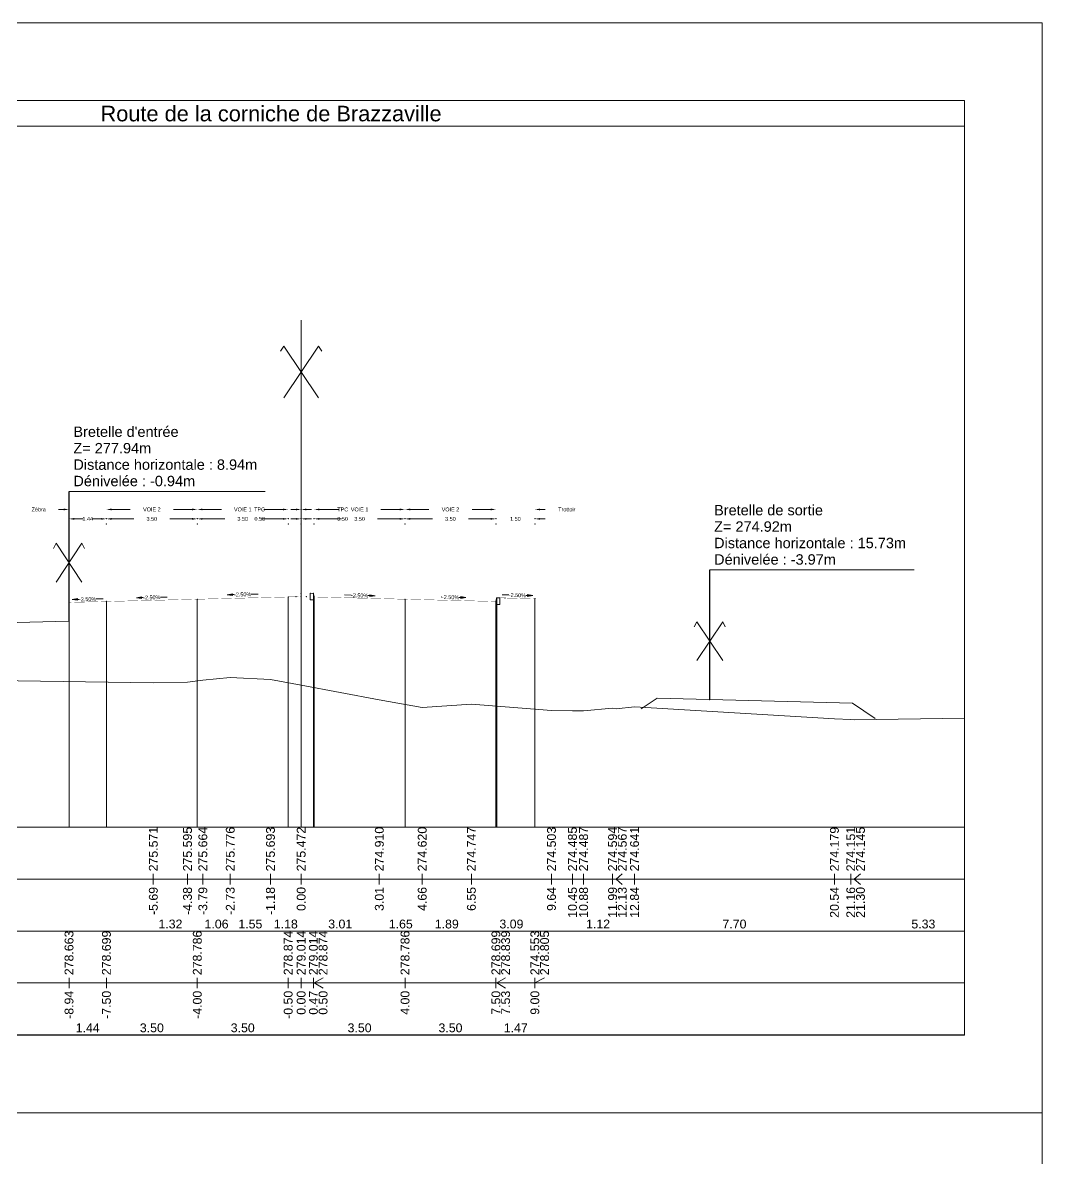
# Model space of a CAD drawing. Extents: x 0 to 74, y -372 to 1003.
# Drawn here: x 20.14 to 59.4, y 959.42 to 1003.17 of the extents above; entities that cross this region are included whole.
import ezdxf
from ezdxf.enums import TextEntityAlignment as Align

# ---------------------------------------------------------------- set-up
doc = ezdxf.new("R2010")
doc.units = 0
doc.header["$LTSCALE"] = 2
doc.header["$PDSIZE"] = -0.004
doc.layers.get('0').update_dxf_attribs({"lineweight": 0})
for name, color, linetype, lineweight in [('Route - Profils type - Content session name', 7, 'Continuous', 0), ('Route - Profils type - PT REM ZéB', 5, 'Continuous', 0), ('Route - Profils type - PT SC CHAU TROTTOIR', 5, 'Continuous', 0), ('Route - Route de la corniche de Brazzaville - PT - Cadre_P34', 7, 'Continuous', 0), ('Route - Route de la corniche de Brazzaville - PT - Terrain_P34', 5, 'Continuous', 0)]:
    doc.layers.add(name, color=color, linetype=linetype, lineweight=lineweight)
doc.styles.add('CadreTitre', font='arial.ttf', dxfattribs={"height": 0.003})
doc.styles.add('Cotation', font='arial.ttf')
doc.styles.add('CoteTitre', font='arial.ttf', dxfattribs={"height": 0.0017})
doc.styles.add('CoteTitreA', font='arial.ttf', dxfattribs={"height": 0.0017})
doc.styles.add('CoteVert', font='arial.ttf', dxfattribs={"height": 0.0017})
doc.styles.add('CoteVertA', font='arial.ttf', dxfattribs={"height": 0.0017})
doc.styles.add('Multi Axes', font='arial.ttf', dxfattribs={"height": 0.4})
doc.dimstyles.new('BRAZZAVILLE', dxfattribs={"dimtxt": 0.15, "dimasz": 0.2, "dimexe": 0.5, "dimexo": 0.5, "dimgap": 0.5, "dimtad": 0, "dimzin": 0, "dimdsep": 46, "dimtxsty": 'Cotation', "dimsah": 1, "dimcen": 0.1, "dimse1": 1, "dimse2": 1, "dimclrd": 1, "dimclre": 256, "dimclrt": 1, "dimaunit": 2, "dimazin": 0, "dimtfac": 1, "dimtdec": 4, "dimtofl": 0, "dimtmove": 0, "dimatfit": 1, "dimfxl": 1, "dimtolj": 1, "dimtzin": 0, "dimlwd": 0, "dimlwe": 0, "dimarcsym": 0})
doc.dimstyles.get("Standard").update_dxf_attribs({"dimtxt": 0.18, "dimasz": 0.18, "dimexe": 0.18, "dimexo": 0.0625, "dimgap": 0.09, "dimtad": 0, "dimtih": 1, "dimtoh": 1, "dimdec": 4, "dimzin": 0, "dimdsep": 46, "dimtxsty": 'Standard', "dimcen": 0.09, "dimadec": 0, "dimazin": 0, "dimtfac": 1, "dimtdec": 4, "dimtofl": 0, "dimtmove": 0, "dimatfit": 3, "dimfxl": 1, "dimtolj": 1, "dimtzin": 0, "dimarcsym": 0})

# ---------------------------------------------------------------- blocks, each defined once
blk = doc.blocks.new('*D0')
at = {"layer": 'Defpoints', "color": 0, "transparency": 16777216}
for p in [(31.359, 984.056), (31.359, 984.052), (30.859, 981.056)]:
    blk.add_point(p, dxfattribs=at)
at = {"layer": 'Route - Profils type - PT SC CHAU TROTTOIR', "color": 1, "lineweight": 0, "transparency": 16777216}
for p, q in [((30.659, 984.052), (30.459, 984.052)), ((31.559, 984.052), (31.759, 984.052))]:
    blk.add_line(p, q, dxfattribs=at)
at = {"layer": 'Route - Profils type - PT SC CHAU TROTTOIR', "color": 1, "transparency": 16777216}
for points in [[(30.659, 984.085), (30.659, 984.019), (30.859, 984.052)], [(31.559, 984.085), (31.559, 984.019), (31.359, 984.052)]]:
    blk.add_solid(points, dxfattribs=at)
at = {"layer": 'Route - Profils type - PT SC CHAU TROTTOIR', "color": 1, "transparency": 16777216, "insert": (32.454, 984.052), "char_height": 0.15, "attachment_point": 5, "style": 'Cotation'}
blk.add_mtext('\\A1;0.50', dxfattribs=at)
blk = doc.blocks.new('*D1')
at = {"layer": 'Defpoints', "color": 0, "transparency": 16777216}
for p in [(31.359, 984.056), (34.859, 984.056), (34.859, 984.052)]:
    blk.add_point(p, dxfattribs=at)
at = {"layer": 'Route - Profils type - PT SC CHAU TROTTOIR', "color": 1, "lineweight": 0, "transparency": 16777216}
for p, q in [((31.559, 984.052), (32.415, 984.052)), ((34.659, 984.052), (33.804, 984.052))]:
    blk.add_line(p, q, dxfattribs=at)
at = {"layer": 'Route - Profils type - PT SC CHAU TROTTOIR', "color": 1, "transparency": 16777216}
for points in [[(31.559, 984.085), (31.559, 984.019), (31.359, 984.052)], [(34.659, 984.085), (34.659, 984.019), (34.859, 984.052)]]:
    blk.add_solid(points, dxfattribs=at)
at = {"layer": 'Route - Profils type - PT SC CHAU TROTTOIR', "color": 1, "transparency": 16777216, "insert": (33.109, 984.052), "char_height": 0.15, "attachment_point": 5, "style": 'Cotation'}
blk.add_mtext('\\A1;3.50', dxfattribs=at)
blk = doc.blocks.new('*D2')
at = {"layer": 'Defpoints', "color": 0, "transparency": 16777216}
for p in [(34.859, 984.056), (38.359, 984.056), (38.359, 984.052)]:
    blk.add_point(p, dxfattribs=at)
at = {"layer": 'Route - Profils type - PT SC CHAU TROTTOIR', "color": 1, "lineweight": 0, "transparency": 16777216}
for p, q in [((35.059, 984.052), (35.915, 984.052)), ((38.159, 984.052), (37.304, 984.052))]:
    blk.add_line(p, q, dxfattribs=at)
at = {"layer": 'Route - Profils type - PT SC CHAU TROTTOIR', "color": 1, "transparency": 16777216}
for points in [[(35.059, 984.085), (35.059, 984.019), (34.859, 984.052)], [(38.159, 984.085), (38.159, 984.019), (38.359, 984.052)]]:
    blk.add_solid(points, dxfattribs=at)
at = {"layer": 'Route - Profils type - PT SC CHAU TROTTOIR', "color": 1, "transparency": 16777216, "insert": (36.609, 984.052), "char_height": 0.15, "attachment_point": 5, "style": 'Cotation'}
blk.add_mtext('\\A1;3.50', dxfattribs=at)
blk = doc.blocks.new('*D3')
at = {"layer": 'Defpoints', "color": 0, "transparency": 16777216}
for p in [(38.359, 984.056), (39.859, 984.056), (39.859, 984.052)]:
    blk.add_point(p, dxfattribs=at)
at = {"layer": 'Route - Profils type - PT SC CHAU TROTTOIR', "color": 1, "lineweight": 0, "transparency": 16777216}
for p, q in [((38.159, 984.052), (37.959, 984.052)), ((40.059, 984.052), (40.259, 984.052))]:
    blk.add_line(p, q, dxfattribs=at)
at = {"layer": 'Route - Profils type - PT SC CHAU TROTTOIR', "color": 1, "transparency": 16777216}
for points in [[(38.159, 984.085), (38.159, 984.019), (38.359, 984.052)], [(40.059, 984.085), (40.059, 984.019), (39.859, 984.052)]]:
    blk.add_solid(points, dxfattribs=at)
at = {"layer": 'Route - Profils type - PT SC CHAU TROTTOIR', "color": 1, "transparency": 16777216, "insert": (39.109, 984.052), "char_height": 0.15, "attachment_point": 5, "style": 'Cotation'}
blk.add_mtext('\\A1;1.50', dxfattribs=at)
blk = doc.blocks.new('*D4')
at = {"layer": 'Defpoints', "color": 0, "transparency": 16777216}
for p in [(31.359, 984.415), (31.359, 983.856), (30.859, 981.056)]:
    blk.add_point(p, dxfattribs=at)
at = {"layer": 'Route - Profils type - PT SC CHAU TROTTOIR', "color": 1, "lineweight": 0, "transparency": 16777216}
for p, q in [((30.659, 984.415), (30.459, 984.415)), ((31.559, 984.415), (31.759, 984.415))]:
    blk.add_line(p, q, dxfattribs=at)
at = {"layer": 'Route - Profils type - PT SC CHAU TROTTOIR', "color": 1, "transparency": 16777216}
for points in [[(30.659, 984.449), (30.659, 984.382), (30.859, 984.415)], [(31.559, 984.449), (31.559, 984.382), (31.359, 984.415)]]:
    blk.add_solid(points, dxfattribs=at)
at = {"layer": 'Route - Profils type - PT SC CHAU TROTTOIR', "color": 1, "transparency": 16777216, "insert": (32.462, 984.415), "char_height": 0.15, "attachment_point": 5, "style": 'Cotation'}
blk.add_mtext('\\A1;TPC', dxfattribs=at)
blk = doc.blocks.new('*D5')
at = {"layer": 'Defpoints', "color": 0, "transparency": 16777216}
for p in [(34.859, 984.415), (34.859, 984.056), (31.359, 983.856)]:
    blk.add_point(p, dxfattribs=at)
at = {"layer": 'Route - Profils type - PT SC CHAU TROTTOIR', "color": 1, "lineweight": 0, "transparency": 16777216}
for p, q in [((31.559, 984.415), (32.291, 984.415)), ((34.659, 984.415), (33.928, 984.415))]:
    blk.add_line(p, q, dxfattribs=at)
at = {"layer": 'Route - Profils type - PT SC CHAU TROTTOIR', "color": 1, "transparency": 16777216}
for points in [[(31.559, 984.449), (31.559, 984.382), (31.359, 984.415)], [(34.659, 984.449), (34.659, 984.382), (34.859, 984.415)]]:
    blk.add_solid(points, dxfattribs=at)
at = {"layer": 'Route - Profils type - PT SC CHAU TROTTOIR', "color": 1, "transparency": 16777216, "insert": (33.109, 984.415), "char_height": 0.15, "attachment_point": 5, "style": 'Cotation'}
blk.add_mtext('\\A1;VOIE 1', dxfattribs=at)
blk = doc.blocks.new('*D6')
at = {"layer": 'Defpoints', "color": 0, "transparency": 16777216}
for p in [(34.859, 984.056), (38.359, 984.415), (38.359, 984.056)]:
    blk.add_point(p, dxfattribs=at)
at = {"layer": 'Route - Profils type - PT SC CHAU TROTTOIR', "color": 1, "lineweight": 0, "transparency": 16777216}
for p, q in [((35.059, 984.415), (35.778, 984.415)), ((38.159, 984.415), (37.441, 984.415))]:
    blk.add_line(p, q, dxfattribs=at)
at = {"layer": 'Route - Profils type - PT SC CHAU TROTTOIR', "color": 1, "transparency": 16777216}
for points in [[(35.059, 984.449), (35.059, 984.382), (34.859, 984.415)], [(38.159, 984.449), (38.159, 984.382), (38.359, 984.415)]]:
    blk.add_solid(points, dxfattribs=at)
at = {"layer": 'Route - Profils type - PT SC CHAU TROTTOIR', "color": 1, "transparency": 16777216, "insert": (36.609, 984.415), "char_height": 0.15, "attachment_point": 5, "style": 'Cotation'}
blk.add_mtext('\\A1;VOIE 2', dxfattribs=at)
blk = doc.blocks.new('*D7')
at = {"layer": 'Defpoints', "color": 0, "transparency": 16777216}
for p in [(38.359, 984.056), (39.859, 984.415), (39.859, 984.056)]:
    blk.add_point(p, dxfattribs=at)
at = {"layer": 'Route - Profils type - PT SC CHAU TROTTOIR', "color": 1, "lineweight": 0, "transparency": 16777216}
for p, q in [((38.159, 984.415), (37.959, 984.415)), ((40.059, 984.415), (40.259, 984.415))]:
    blk.add_line(p, q, dxfattribs=at)
at = {"layer": 'Route - Profils type - PT SC CHAU TROTTOIR', "color": 1, "transparency": 16777216}
for points in [[(38.159, 984.449), (38.159, 984.382), (38.359, 984.415)], [(40.059, 984.449), (40.059, 984.382), (39.859, 984.415)]]:
    blk.add_solid(points, dxfattribs=at)
at = {"layer": 'Route - Profils type - PT SC CHAU TROTTOIR', "color": 1, "transparency": 16777216, "insert": (41.09, 984.415), "char_height": 0.15, "attachment_point": 5, "style": 'Cotation'}
blk.add_mtext('\\A1;Trottoir', dxfattribs=at)
blk = doc.blocks.new('MENSURA_COTEPENTE_1')
at = {"layer": 'Route - Profils type - PT SC CHAU TROTTOIR', "linetype": 'Continuous', "lineweight": 0}
blk.add_hatch(color=1, dxfattribs=at).paths.add_polyline_path([(0.16751, 0.09945), (0.16852, 0.0996), (0.16752, 0.0998)])
at = {"layer": 'Route - Profils type - PT SC CHAU TROTTOIR', "color": 1, "linetype": 'Continuous', "lineweight": 0}
for p, q in [((0.1639, 0.09972), (0.16261, 0.09975)), ((0.16752, 0.09963), (0.16722, 0.09963))]:
    blk.add_line(p, q, dxfattribs=at)
at = {"layer": 'Route - Profils type - PT SC CHAU TROTTOIR', "color": 1, "linetype": 'Continuous', "lineweight": 0, "flags": 128}
blk.add_lwpolyline([(0.16751, 0.09945), (0.16852, 0.0996), (0.16752, 0.0998), (0.16751, 0.09945)], close=True, dxfattribs=at)
at = {"layer": 'Route - Profils type - PT SC CHAU TROTTOIR', "color": 1, "style": 'Cotation'}
blk.add_text('-2.50%', height=0.00075, rotation=358.5679, dxfattribs=at).set_placement((0.16556, 0.09967), align=Align.MIDDLE_CENTER)
blk = doc.blocks.new('MENSURA_COTEPENTE_2')
at = {"layer": 'Route - Profils type - PT SC CHAU TROTTOIR', "linetype": 'Continuous', "lineweight": 0}
blk.add_hatch(color=1, dxfattribs=at).paths.add_polyline_path([(0.18501, 0.0991), (0.18602, 0.09925), (0.18502, 0.09945)])
at = {"layer": 'Route - Profils type - PT SC CHAU TROTTOIR', "color": 1, "linetype": 'Continuous', "lineweight": 0}
for p, q in [((0.18141, 0.09936), (0.18127, 0.09937)), ((0.18502, 0.09927), (0.18472, 0.09928))]:
    blk.add_line(p, q, dxfattribs=at)
at = {"layer": 'Route - Profils type - PT SC CHAU TROTTOIR', "color": 1, "linetype": 'Continuous', "lineweight": 0, "flags": 128}
blk.add_lwpolyline([(0.18501, 0.0991), (0.18602, 0.09925), (0.18502, 0.09945), (0.18501, 0.0991)], close=True, dxfattribs=at)
at = {"layer": 'Route - Profils type - PT SC CHAU TROTTOIR', "color": 1, "style": 'Cotation'}
blk.add_text('-2.50%', height=0.00075, rotation=358.5679, dxfattribs=at).set_placement((0.18306, 0.09932), align=Align.MIDDLE_CENTER)
blk = doc.blocks.new('MENSURA_COTEPENTE_3')
at = {"layer": 'Route - Profils type - PT SC CHAU TROTTOIR', "linetype": 'Continuous', "lineweight": 0}
blk.add_hatch(color=1, dxfattribs=at).paths.add_polyline_path([(0.19789, 0.09948), (0.19889, 0.09963), (0.1979, 0.09983)])
at = {"layer": 'Route - Profils type - PT SC CHAU TROTTOIR', "color": 1, "linetype": 'Continuous', "lineweight": 0}
for p, q in [((0.19428, 0.09975), (0.19298, 0.09978)), ((0.19789, 0.09966), (0.19759, 0.09966))]:
    blk.add_line(p, q, dxfattribs=at)
at = {"layer": 'Route - Profils type - PT SC CHAU TROTTOIR', "color": 1, "linetype": 'Continuous', "lineweight": 0, "flags": 128}
blk.add_lwpolyline([(0.19789, 0.09948), (0.19889, 0.09963), (0.1979, 0.09983), (0.19789, 0.09948)], close=True, dxfattribs=at)
at = {"layer": 'Route - Profils type - PT SC CHAU TROTTOIR', "color": 1, "style": 'Cotation'}
blk.add_text('-2.50%', height=0.00075, rotation=358.5679, dxfattribs=at).set_placement((0.19594, 0.09971), align=Align.MIDDLE_CENTER)
blk = doc.blocks.new('T2', base_point=(-6.713, 11.473))
at = {"linetype": 'Continuous', "flags": 128}
blk.add_lwpolyline([(-6.837, 11.703), (-6.863, 11.583), (-6.863, 11.473), (-6.713, 11.473), (-6.713, 11.723), (-6.818, 11.719, 0.339869)], format="xyb", close=True, dxfattribs=at)
blk = doc.blocks.new('T2__mirroredMSX', base_point=(-6.713, 11.473))
at = {"linetype": 'Continuous', "flags": 128}
blk.add_lwpolyline([(-6.837, 11.703), (-6.863, 11.583), (-6.863, 11.473), (-6.713, 11.473), (-6.713, 11.723), (-6.818, 11.719, 0.339869)], format="xyb", close=True, dxfattribs=at)
blk = doc.blocks.new('*D13')
at = {"layer": 'Defpoints', "color": 0, "transparency": 16777216}
for p in [(30.359, 984.056), (30.359, 984.052), (30.859, 981.056)]:
    blk.add_point(p, dxfattribs=at)
at = {"layer": 'Route - Profils type - PT REM ZéB', "color": 1, "lineweight": 0, "transparency": 16777216}
for p, q in [((30.159, 984.052), (29.959, 984.052)), ((31.059, 984.052), (31.259, 984.052))]:
    blk.add_line(p, q, dxfattribs=at)
at = {"layer": 'Route - Profils type - PT REM ZéB', "color": 1, "transparency": 16777216}
for points in [[(30.159, 984.085), (30.159, 984.019), (30.359, 984.052)], [(31.059, 984.085), (31.059, 984.019), (30.859, 984.052)]]:
    blk.add_solid(points, dxfattribs=at)
at = {"layer": 'Route - Profils type - PT REM ZéB', "color": 1, "transparency": 16777216, "insert": (29.265, 984.052), "char_height": 0.15, "attachment_point": 5, "style": 'Cotation'}
blk.add_mtext('\\A1;0.50', dxfattribs=at)
blk = doc.blocks.new('*D14')
at = {"layer": 'Defpoints', "color": 0, "transparency": 16777216}
for p in [(26.859, 984.056), (26.859, 984.052), (30.359, 984.056)]:
    blk.add_point(p, dxfattribs=at)
at = {"layer": 'Route - Profils type - PT REM ZéB', "color": 1, "lineweight": 0, "transparency": 16777216}
for p, q in [((27.059, 984.052), (27.915, 984.052)), ((30.159, 984.052), (29.304, 984.052))]:
    blk.add_line(p, q, dxfattribs=at)
at = {"layer": 'Route - Profils type - PT REM ZéB', "color": 1, "transparency": 16777216}
for points in [[(27.059, 984.085), (27.059, 984.019), (26.859, 984.052)], [(30.159, 984.085), (30.159, 984.019), (30.359, 984.052)]]:
    blk.add_solid(points, dxfattribs=at)
at = {"layer": 'Route - Profils type - PT REM ZéB', "color": 1, "transparency": 16777216, "insert": (28.609, 984.052), "char_height": 0.15, "attachment_point": 5, "style": 'Cotation'}
blk.add_mtext('\\A1;3.50', dxfattribs=at)
blk = doc.blocks.new('*D15')
at = {"layer": 'Defpoints', "color": 0, "transparency": 16777216}
for p in [(23.359, 984.056), (23.359, 984.052), (26.859, 984.056)]:
    blk.add_point(p, dxfattribs=at)
at = {"layer": 'Route - Profils type - PT REM ZéB', "color": 1, "lineweight": 0, "transparency": 16777216}
for p, q in [((23.559, 984.052), (24.415, 984.052)), ((26.659, 984.052), (25.804, 984.052))]:
    blk.add_line(p, q, dxfattribs=at)
at = {"layer": 'Route - Profils type - PT REM ZéB', "color": 1, "transparency": 16777216}
for points in [[(23.559, 984.085), (23.559, 984.019), (23.359, 984.052)], [(26.659, 984.085), (26.659, 984.019), (26.859, 984.052)]]:
    blk.add_solid(points, dxfattribs=at)
at = {"layer": 'Route - Profils type - PT REM ZéB', "color": 1, "transparency": 16777216, "insert": (25.109, 984.052), "char_height": 0.15, "attachment_point": 5, "style": 'Cotation'}
blk.add_mtext('\\A1;3.50', dxfattribs=at)
blk = doc.blocks.new('*D16')
at = {"layer": 'Defpoints', "color": 0, "transparency": 16777216}
for p in [(30.359, 984.415), (30.359, 983.856), (30.859, 981.056)]:
    blk.add_point(p, dxfattribs=at)
at = {"layer": 'Route - Profils type - PT REM ZéB', "color": 1, "lineweight": 0, "transparency": 16777216}
for p, q in [((30.159, 984.415), (29.959, 984.415)), ((31.059, 984.415), (31.259, 984.415))]:
    blk.add_line(p, q, dxfattribs=at)
at = {"layer": 'Route - Profils type - PT REM ZéB', "color": 1, "transparency": 16777216}
for points in [[(30.159, 984.449), (30.159, 984.382), (30.359, 984.415)], [(31.059, 984.449), (31.059, 984.382), (30.859, 984.415)]]:
    blk.add_solid(points, dxfattribs=at)
at = {"layer": 'Route - Profils type - PT REM ZéB', "color": 1, "transparency": 16777216, "insert": (29.257, 984.415), "char_height": 0.15, "attachment_point": 5, "style": 'Cotation'}
blk.add_mtext('\\A1;TPC', dxfattribs=at)
blk = doc.blocks.new('*D17')
at = {"layer": 'Defpoints', "color": 0, "transparency": 16777216}
for p in [(26.859, 984.415), (26.859, 984.056), (30.359, 983.856)]:
    blk.add_point(p, dxfattribs=at)
at = {"layer": 'Route - Profils type - PT REM ZéB', "color": 1, "lineweight": 0, "transparency": 16777216}
for p, q in [((27.059, 984.415), (27.791, 984.415)), ((30.159, 984.415), (29.428, 984.415))]:
    blk.add_line(p, q, dxfattribs=at)
at = {"layer": 'Route - Profils type - PT REM ZéB', "color": 1, "transparency": 16777216}
for points in [[(27.059, 984.449), (27.059, 984.382), (26.859, 984.415)], [(30.159, 984.449), (30.159, 984.382), (30.359, 984.415)]]:
    blk.add_solid(points, dxfattribs=at)
at = {"layer": 'Route - Profils type - PT REM ZéB', "color": 1, "transparency": 16777216, "insert": (28.609, 984.415), "char_height": 0.15, "attachment_point": 5, "style": 'Cotation'}
blk.add_mtext('\\A1;VOIE 1', dxfattribs=at)
blk = doc.blocks.new('*D18')
at = {"layer": 'Defpoints', "color": 0, "transparency": 16777216}
for p in [(23.359, 984.415), (23.359, 984.056), (26.859, 984.056)]:
    blk.add_point(p, dxfattribs=at)
at = {"layer": 'Route - Profils type - PT REM ZéB', "color": 1, "lineweight": 0, "transparency": 16777216}
for p, q in [((23.559, 984.415), (24.278, 984.415)), ((26.659, 984.415), (25.941, 984.415))]:
    blk.add_line(p, q, dxfattribs=at)
at = {"layer": 'Route - Profils type - PT REM ZéB', "color": 1, "transparency": 16777216}
for points in [[(23.559, 984.449), (23.559, 984.382), (23.359, 984.415)], [(26.659, 984.449), (26.659, 984.382), (26.859, 984.415)]]:
    blk.add_solid(points, dxfattribs=at)
at = {"layer": 'Route - Profils type - PT REM ZéB', "color": 1, "transparency": 16777216, "insert": (25.109, 984.415), "char_height": 0.15, "attachment_point": 5, "style": 'Cotation'}
blk.add_mtext('\\A1;VOIE 2', dxfattribs=at)
blk = doc.blocks.new('*D19')
at = {"layer": 'Defpoints', "color": 0, "transparency": 16777216}
for p in [(21.919, 984.415), (21.919, 984.056), (23.359, 984.056)]:
    blk.add_point(p, dxfattribs=at)
at = {"layer": 'Route - Profils type - PT REM ZéB', "color": 1, "lineweight": 0, "transparency": 16777216}
for p, q in [((21.719, 984.415), (21.519, 984.415)), ((23.559, 984.415), (23.759, 984.415))]:
    blk.add_line(p, q, dxfattribs=at)
at = {"layer": 'Route - Profils type - PT REM ZéB', "color": 1, "transparency": 16777216}
for points in [[(21.719, 984.449), (21.719, 984.382), (21.919, 984.415)], [(23.559, 984.449), (23.559, 984.382), (23.359, 984.415)]]:
    blk.add_solid(points, dxfattribs=at)
at = {"layer": 'Route - Profils type - PT REM ZéB', "color": 1, "transparency": 16777216, "insert": (20.752, 984.415), "char_height": 0.15, "attachment_point": 5, "style": 'Cotation'}
blk.add_mtext('\\A1;Zébra', dxfattribs=at)
blk = doc.blocks.new('*D20')
at = {"layer": 'Defpoints', "color": 0, "transparency": 16777216}
for p in [(21.919, 984.056), (21.919, 984.052), (23.359, 984.056)]:
    blk.add_point(p, dxfattribs=at)
at = {"layer": 'Route - Profils type - PT REM ZéB', "color": 1, "lineweight": 0, "transparency": 16777216}
for p, q in [((22.119, 984.052), (22.449, 984.052)), ((23.159, 984.052), (22.829, 984.052))]:
    blk.add_line(p, q, dxfattribs=at)
at = {"layer": 'Route - Profils type - PT REM ZéB', "color": 1, "transparency": 16777216}
for points in [[(22.119, 984.085), (22.119, 984.019), (21.919, 984.052)], [(23.159, 984.085), (23.159, 984.019), (23.359, 984.052)]]:
    blk.add_solid(points, dxfattribs=at)
at = {"layer": 'Route - Profils type - PT REM ZéB', "color": 1, "transparency": 16777216, "insert": (22.639, 984.052), "char_height": 0.15, "attachment_point": 5, "style": 'Cotation'}
blk.add_mtext('\\A1;1.44', dxfattribs=at)
blk = doc.blocks.new('MENSURA_COTEPENTE_4')
at = {"layer": 'Route - Profils type - PT REM ZéB', "linetype": 'Continuous', "lineweight": 0}
blk.add_hatch(color=1, dxfattribs=at).paths.add_polyline_path([(0.14108, 0.09963), (0.14007, 0.09978), (0.14107, 0.09999)])
at = {"layer": 'Route - Profils type - PT REM ZéB', "color": 1, "linetype": 'Continuous', "lineweight": 0}
for p, q in [((0.14107, 0.09981), (0.14137, 0.09982)), ((0.14469, 0.0999), (0.14599, 0.09993))]:
    blk.add_line(p, q, dxfattribs=at)
at = {"layer": 'Route - Profils type - PT REM ZéB', "color": 1, "linetype": 'Continuous', "lineweight": 0, "flags": 128}
blk.add_lwpolyline([(0.14108, 0.09963), (0.14007, 0.09978), (0.14107, 0.09999), (0.14108, 0.09963)], close=True, dxfattribs=at)
at = {"layer": 'Route - Profils type - PT REM ZéB', "color": 1, "style": 'Cotation'}
blk.add_text('-2.50%', height=0.00075, rotation=-358.5679, dxfattribs=at).set_placement((0.14303, 0.09986), align=Align.MIDDLE_CENTER)
blk = doc.blocks.new('MENSURA_COTEPENTE_5')
at = {"layer": 'Route - Profils type - PT REM ZéB', "linetype": 'Continuous', "lineweight": 0}
blk.add_hatch(color=1, dxfattribs=at).paths.add_polyline_path([(0.12358, 0.09906), (0.12258, 0.09921), (0.12357, 0.09942)])
at = {"layer": 'Route - Profils type - PT REM ZéB', "color": 1, "linetype": 'Continuous', "lineweight": 0}
for p, q in [((0.12358, 0.09924), (0.12388, 0.09925)), ((0.12719, 0.09933), (0.12849, 0.09936))]:
    blk.add_line(p, q, dxfattribs=at)
at = {"layer": 'Route - Profils type - PT REM ZéB', "color": 1, "linetype": 'Continuous', "lineweight": 0, "flags": 128}
blk.add_lwpolyline([(0.12358, 0.09906), (0.12258, 0.09921), (0.12357, 0.09942), (0.12358, 0.09906)], close=True, dxfattribs=at)
at = {"layer": 'Route - Profils type - PT REM ZéB', "color": 1, "style": 'Cotation'}
blk.add_text('-2.50%', height=0.00075, rotation=-358.5679, dxfattribs=at).set_placement((0.12553, 0.09929), align=Align.MIDDLE_CENTER)
blk = doc.blocks.new('MENSURA_COTEPENTE_6')
at = {"layer": 'Route - Profils type - PT REM ZéB', "linetype": 'Continuous', "lineweight": 0}
blk.add_hatch(color=1, dxfattribs=at).paths.add_polyline_path([(0.11123, 0.09872), (0.11023, 0.09887), (0.11122, 0.09907)])
at = {"layer": 'Route - Profils type - PT REM ZéB', "color": 1, "linetype": 'Continuous', "lineweight": 0}
for p, q in [((0.11123, 0.0989), (0.11153, 0.0989)), ((0.11484, 0.09899), (0.11614, 0.09902))]:
    blk.add_line(p, q, dxfattribs=at)
at = {"layer": 'Route - Profils type - PT REM ZéB', "color": 1, "linetype": 'Continuous', "lineweight": 0, "flags": 128}
blk.add_lwpolyline([(0.11123, 0.09872), (0.11023, 0.09887), (0.11122, 0.09907), (0.11123, 0.09872)], close=True, dxfattribs=at)
at = {"layer": 'Route - Profils type - PT REM ZéB', "color": 1, "style": 'Cotation'}
blk.add_text('-2.50%', height=0.00075, rotation=-358.5679, dxfattribs=at).set_placement((0.11318, 0.09894), align=Align.MIDDLE_CENTER)
blk = doc.blocks.new('MENSURA_LEADER7', base_point=(0.23296, 0.10459))
at = {"layer": 'Route - Profils type - Content session name'}
blk.add_line((0.23296, 0.10459), (0.2723, 0.10459), dxfattribs=at)
at = {"layer": 'Route - Profils type - Content session name', "style": 'Multi Axes'}
for s, p in [('Bretelle de sortie', (0.2338, 0.11709)), ('Z= 274.92m', (0.2338, 0.11393)), ('Distance horizontale : 15.73m', (0.2338, 0.11076)), ('Dénivelée : -3.97m', (0.2338, 0.10759))]:
    blk.add_text(s, height=0.002, dxfattribs=at).set_placement(p, align=Align.TOP_LEFT)
blk = doc.blocks.new('MENSURA_LEADER8', base_point=(0.10959, 0.11971))
at = {"layer": 'Route - Profils type - Content session name'}
blk.add_line((0.10959, 0.11971), (0.14737, 0.11971), dxfattribs=at)
at = {"layer": 'Route - Profils type - Content session name', "style": 'Multi Axes'}
for s, p in [("Bretelle d'entrée", (0.11043, 0.13221)), ('Z= 277.94m', (0.11043, 0.12904)), ('Distance horizontale : 8.94m', (0.11043, 0.12587)), ('Dénivelée : -0.94m', (0.11043, 0.12271))]:
    blk.add_text(s, height=0.002, dxfattribs=at).set_placement(p, align=Align.TOP_LEFT)

msp = doc.modelspace()

# ---------------------------------------------------------------- linework, layer by layer
at = {"flags": 128}
for points in [[(0, 961.17), (0, 1003.17), (59.4, 1003.17), (59.4, 961.17)], [(3, 964.17), (3, 1000.17), (56.4, 1000.17), (56.4, 964.17)], [(0, 919.17), (0, 961.17), (59.4, 961.17), (59.4, 919.17)]]:
    msp.add_lwpolyline(points, close=True, dxfattribs=at)
at = {"layer": 'Route - Profils type - Content session name'}
for p, q in [((21.919, 980.111), (21.919, 983.611)), ((21.319, 982.911), (21.419, 983.111)), ((21.419, 983.111), (22.419, 981.611)), ((22.419, 983.111), (21.419, 981.611)), ((22.519, 982.911), (22.419, 983.111)), ((46.593, 977.089), (46.593, 980.589)), ((45.993, 979.889), (46.093, 980.089)), ((46.093, 980.089), (47.093, 978.589)), ((47.093, 980.089), (46.093, 978.589)), ((47.193, 979.889), (47.093, 980.089))]:
    msp.add_line(p, q, dxfattribs=at)
at = {"layer": 'Route - Profils type - Content session name', "color": 251, "linetype": 'Continuous', "flags": 128}
for points in [[(14.244, 977.882), (17.413, 979.995), (18.413, 980.02), (21.913, 980.109), (21.919, 980.111)], [(43.955, 976.729), (44.575, 977.141), (46.077, 977.102), (46.578, 977.089), (46.593, 977.089), (50.083, 976.998), (52.086, 976.947), (52.96, 976.364)]]:
    msp.add_lwpolyline(points, dxfattribs=at)
at = {"layer": 'Route - Profils type - Content session name'}
for p in [(21.919, 980.111), (46.593, 977.089)]:
    msp.add_point(p, dxfattribs=at)
at = {"layer": 'Route - Profils type - PT REM ZéB', "color": 1, "linetype": 'Continuous', "flags": 128}
msp.add_lwpolyline([(30.859, 981.056, 0.01, 0.01, 0), (30.359, 981.044, 0.01, 0.01, 0), (26.859, 980.956, 0.01, 0.01, 0), (23.359, 980.869, 0.01, 0.01, 0), (21.919, 980.833, 0.01, 0.01, 0)], format="xyseb", dxfattribs=at)
at = {"layer": 'Route - Profils type - PT REM ZéB'}
for p in [(21.919, 984.056), (23.359, 984.056), (26.859, 984.056), (30.359, 984.056), (21.919, 983.856), (23.359, 983.856), (26.859, 983.856), (30.359, 983.856), (30.359, 981.044), (30.659, 981.051), (30.859, 981.056), (21.919, 980.833), (23.359, 980.869), (26.859, 980.956)]:
    msp.add_point(p, dxfattribs=at)
at = {"layer": 'Route - Profils type - PT SC CHAU TROTTOIR', "color": 1, "linetype": 'Continuous', "flags": 128}
msp.add_lwpolyline([(30.859, 981.184, 0.01, 0.01, 0), (31.209, 981.184, 0.01, 0.01, 0), (31.329, 981.184, 0.01, 0.01, 0), (31.359, 981.044, 0.01, 0.01, 0), (34.859, 980.956, 0.01, 0.01, 0), (38.359, 980.869, 0.01, 0.01, 0), (38.389, 981.009, 0.01, 0.01, 0), (38.509, 981.009, 0.01, 0.01, 0), (39.859, 980.975, 0.01, 0.01, 0), (39.859, 976.723, 0.01, 0.01, 0)], format="xyseb", dxfattribs=at)
at = {"layer": 'Route - Profils type - PT SC CHAU TROTTOIR'}
for p in [(30.859, 984.056), (31.359, 984.056), (34.859, 984.056), (38.359, 984.056), (39.859, 984.056), (30.859, 983.856), (31.359, 983.856), (34.859, 983.856), (38.359, 983.856), (39.859, 983.856), (30.859, 981.184), (30.859, 981.056), (31.059, 981.051), (31.209, 981.184), (31.329, 981.184), (31.359, 981.044), (38.389, 981.009), (38.509, 981.009), (38.709, 981.004), (31.209, 980.934), (31.359, 980.934), (34.859, 980.956), (38.359, 980.869), (38.359, 980.759), (38.509, 980.759), (39.859, 980.975), (39.859, 976.723)]:
    msp.add_point(p, dxfattribs=at)
at = {"layer": 'Route - Route de la corniche de Brazzaville - PT - Cadre_P34', "color": 7, "linetype": 'Continuous'}
for p, q in [((30.859, 987.711), (30.859, 991.711)), ((30.059, 990.511), (30.193, 990.711)), ((31.526, 988.711), (30.193, 990.711)), ((30.193, 988.711), (31.526, 990.711)), ((31.659, 990.511), (31.526, 990.711)), ((30.859, 972.17), (30.859, 987.711)), ((30.359, 972.17), (30.359, 981.044)), ((30.359, 972.17), (30.359, 981.044)), ((30.859, 972.17), (30.859, 981.184)), ((30.859, 972.17), (30.859, 981.184)), ((31.329, 972.17), (31.329, 981.184)), ((31.329, 972.17), (31.329, 981.184)), ((31.359, 972.17), (31.359, 981.044)), ((31.359, 972.17), (31.359, 981.044)), ((38.389, 972.17), (38.389, 981.009)), ((38.389, 972.17), (38.389, 981.009)), ((21.919, 972.17), (21.919, 980.833)), ((21.919, 972.17), (21.919, 980.833)), ((23.359, 972.17), (23.359, 980.869)), ((23.359, 972.17), (23.359, 980.869)), ((26.859, 972.17), (26.859, 980.956)), ((26.859, 972.17), (26.859, 980.956)), ((34.859, 972.17), (34.859, 980.956)), ((34.859, 972.17), (34.859, 980.956)), ((38.359, 972.17), (38.359, 980.869)), ((38.359, 972.17), (38.359, 980.869)), ((39.859, 972.17), (39.859, 980.975)), ((39.859, 972.17), (39.859, 976.723)), ((39.859, 972.17), (39.859, 976.723)), ((56.4, 972.17), (3, 972.17)), ((56.4, 970.17), (11, 970.17)), ((56.4, 968.17), (3, 968.17)), ((56.4, 968.17), (3, 968.17)), ((56.4, 968.17), (3, 968.17)), ((56.4, 968.17), (3, 968.17)), ((56.4, 968.17), (3, 968.17)), ((56.4, 968.17), (3, 968.17)), ((56.4, 968.17), (3, 968.17)), ((56.4, 966.17), (11, 966.17)), ((21.919, 966.37), (21.919, 966.17)), ((21.919, 965.97), (21.919, 966.17)), ((23.359, 966.37), (23.359, 966.17)), ((23.359, 965.97), (23.359, 966.17)), ((26.859, 966.37), (26.859, 966.17)), ((26.859, 965.97), (26.859, 966.17)), ((30.359, 966.37), (30.359, 966.17)), ((30.359, 965.97), (30.359, 966.17)), ((30.859, 966.37), (30.859, 966.17)), ((30.859, 965.97), (30.859, 966.17)), ((31.329, 966.37), (31.329, 966.17)), ((31.329, 965.97), (31.329, 966.17)), ((31.703, 966.37), (31.359, 966.17)), ((31.703, 965.97), (31.359, 966.17)), ((34.859, 966.37), (34.859, 966.17)), ((34.859, 965.97), (34.859, 966.17)), ((38.359, 966.37), (38.359, 966.17)), ((38.359, 965.97), (38.359, 966.17)), ((38.733, 966.37), (38.389, 966.17)), ((38.733, 965.97), (38.389, 966.17)), ((39.859, 966.37), (39.859, 966.17)), ((40.233, 966.37), (39.859, 966.17)), ((39.859, 965.97), (39.859, 966.17)), ((56.4, 964.17), (3, 964.17)), ((56.4, 964.17), (3, 964.17)), ((56.4, 964.17), (3, 964.17)), ((56.4, 964.17), (3, 964.17)), ((56.4, 964.17), (3, 964.17)), ((56.4, 964.17), (3, 964.17))]:
    msp.add_line(p, q, dxfattribs=at)
at = {"layer": 'Route - Route de la corniche de Brazzaville - PT - Cadre_P34', "color": 114, "linetype": 'Continuous'}
for p, q in [((25.166, 970.37), (25.166, 970.17)), ((25.166, 969.97), (25.166, 970.17)), ((26.482, 970.37), (26.482, 970.17)), ((26.482, 969.97), (26.482, 970.17)), ((27.072, 970.37), (27.072, 970.17)), ((27.072, 969.97), (27.072, 970.17)), ((28.129, 970.37), (28.129, 970.17)), ((28.129, 969.97), (28.129, 970.17)), ((29.676, 970.37), (29.676, 970.17)), ((29.676, 969.97), (29.676, 970.17)), ((30.859, 970.37), (30.859, 970.17)), ((30.859, 969.97), (30.859, 970.17)), ((33.869, 970.37), (33.869, 970.17)), ((33.869, 969.97), (33.869, 970.17)), ((35.521, 970.37), (35.521, 970.17)), ((35.521, 969.97), (35.521, 970.17)), ((37.413, 970.37), (37.413, 970.17)), ((37.413, 969.97), (37.413, 970.17)), ((40.499, 970.37), (40.499, 970.17)), ((40.499, 969.97), (40.499, 970.17)), ((41.306, 970.37), (41.306, 970.17)), ((41.306, 969.97), (41.306, 970.17)), ((41.735, 970.37), (41.735, 970.17)), ((41.735, 969.97), (41.735, 970.17)), ((42.852, 970.37), (42.852, 970.17)), ((42.852, 969.97), (42.852, 970.17)), ((43.226, 970.37), (42.989, 970.17)), ((43.226, 969.97), (42.989, 970.17)), ((43.698, 970.37), (43.698, 970.17)), ((43.698, 969.97), (43.698, 970.17)), ((51.395, 970.37), (51.395, 970.17)), ((51.395, 969.97), (51.395, 970.17)), ((52.023, 970.37), (52.023, 970.17)), ((52.023, 969.97), (52.023, 970.17)), ((52.397, 970.37), (52.156, 970.17)), ((52.397, 969.97), (52.156, 970.17))]:
    msp.add_line(p, q, dxfattribs=at)
at = {"layer": 'Route - Route de la corniche de Brazzaville - PT - Cadre_P34', "flags": 128}
msp.add_lwpolyline([(2.99, 964.16), (2.99, 999.18), (56.41, 999.18), (56.41, 964.16)], close=True, dxfattribs=at)
at = {"layer": 'Route - Route de la corniche de Brazzaville - PT - Terrain_P34', "color": 114, "linetype": 'Continuous', "flags": 128}
msp.add_lwpolyline([(11, 977.932), (11.268, 977.939), (25.166, 977.741), (26.482, 977.765), (27.072, 977.834), (28.129, 977.946), (29.676, 977.863), (30.859, 977.642), (33.869, 977.08), (35.521, 976.79), (37.413, 976.917), (40.499, 976.673), (41.306, 976.655), (41.735, 976.657), (42.852, 976.764), (42.989, 976.737), (43.698, 976.811), (51.395, 976.349), (52.023, 976.321), (52.156, 976.315), (56.4, 976.378)], dxfattribs=at)
msp.add_lwpolyline([(11, 977.932), (11.268, 977.939), (25.166, 977.741), (26.482, 977.765), (27.072, 977.834), (28.129, 977.946), (29.676, 977.863), (30.859, 977.642), (33.869, 977.08), (35.521, 976.79), (37.413, 976.917), (40.499, 976.673), (41.306, 976.655), (41.735, 976.657), (42.852, 976.764), (42.989, 976.737), (43.698, 976.811), (51.395, 976.349), (52.023, 976.321), (52.156, 976.315), (56.4, 976.378)], dxfattribs=at)

# ---------------------------------------------------------------- block references
at = {"layer": 'Route - Profils type - Content session name', "xscale": 200, "yscale": 200, "zscale": 200}
for name, p in [('MENSURA_LEADER8', (21.919, 985.111)), ('MENSURA_LEADER7', (46.593, 982.089))]:
    msp.add_blockref(name, p, dxfattribs=at)
at = {"layer": 'Route - Profils type - PT REM ZéB', "xscale": 200, "yscale": 200, "zscale": 200}
for name in ['MENSURA_COTEPENTE_6', 'MENSURA_COTEPENTE_5', 'MENSURA_COTEPENTE_4']:
    msp.add_blockref(name, (0, 961.17), dxfattribs=at)
at = {"layer": 'Route - Profils type - PT SC CHAU TROTTOIR', "xscale": -1, "zscale": 200}
msp.add_blockref('T2__mirroredMSX', (31.209, 980.934), dxfattribs=at)
at = {"layer": 'Route - Profils type - PT SC CHAU TROTTOIR', "xscale": 200, "yscale": 200, "zscale": 200}
for name in ['MENSURA_COTEPENTE_1', 'MENSURA_COTEPENTE_2', 'MENSURA_COTEPENTE_3']:
    msp.add_blockref(name, (0, 961.17), dxfattribs=at)
at = {"layer": 'Route - Profils type - PT SC CHAU TROTTOIR', "zscale": 200}
msp.add_blockref('T2', (38.509, 980.759), dxfattribs=at)

# ---------------------------------------------------------------- texts
at = {"color": 7, "style": 'CadreTitre'}
msp.add_text('Route de la corniche de Brazzaville', height=0.6, dxfattribs=at).set_placement((29.7, 999.97), align=Align.TOP_CENTER)
at = {"layer": 'Route - Route de la corniche de Brazzaville - PT - Cadre_P34', "color": 114, "style": 'CoteVert'}
for s, p in [('275.571', (25.166, 970.47)), ('275.595', (26.482, 970.47)), ('275.664', (27.072, 970.47)), ('275.776', (28.129, 970.47)), ('275.693', (29.676, 970.47)), ('275.472', (30.859, 970.47)), ('274.910', (33.869, 970.47)), ('274.620', (35.521, 970.47)), ('274.747', (37.413, 970.47)), ('274.503', (40.499, 970.47)), ('274.485', (41.306, 970.47)), ('274.487', (41.735, 970.47)), ('274.594', (42.852, 970.47)), ('274.567', (43.226, 970.47)), ('274.641', (43.698, 970.47)), ('274.179', (51.395, 970.47)), ('274.151', (52.023, 970.47)), ('274.145', (52.397, 970.47))]:
    msp.add_text(s, height=0.34, rotation=90, dxfattribs=at).set_placement(p, align=Align.MIDDLE_LEFT)
for s, p in [('-5.69', (25.166, 969.87)), ('-4.38', (26.482, 969.87)), ('-3.79', (27.072, 969.87)), ('-2.73', (28.129, 969.87)), ('-1.18', (29.676, 969.87)), ('0.00', (30.859, 969.87)), ('3.01', (33.869, 969.87)), ('4.66', (35.521, 969.87)), ('6.55', (37.413, 969.87)), ('9.64', (40.499, 969.87)), ('10.45', (41.306, 969.87)), ('10.88', (41.735, 969.87)), ('11.99', (42.852, 969.87)), ('12.13', (43.226, 969.87)), ('12.84', (43.698, 969.87)), ('20.54', (51.395, 969.87)), ('21.16', (52.023, 969.87)), ('21.30', (52.397, 969.87))]:
    msp.add_text(s, height=0.34, rotation=90, dxfattribs=at).set_placement(p, align=Align.MIDDLE_RIGHT)
at = {"layer": 'Route - Route de la corniche de Brazzaville - PT - Cadre_P34', "color": 114, "style": 'CoteTitre'}
for s, p in [('1.32', (25.824, 968.17)), ('1.06', (27.601, 968.17)), ('1.55', (28.903, 968.17)), ('1.18', (30.268, 968.17)), ('3.01', (32.364, 968.17)), ('1.65', (34.695, 968.17)), ('1.89', (36.467, 968.17)), ('3.09', (38.956, 968.17)), ('1.12', (42.293, 968.17)), ('7.70', (47.546, 968.17)), ('5.33', (54.82, 968.17))]:
    msp.add_text(s, height=0.34, dxfattribs=at).set_placement(p, align=Align.BOTTOM_CENTER)
at = {"layer": 'Route - Route de la corniche de Brazzaville - PT - Cadre_P34', "color": 7, "style": 'CoteVertA'}
for s, p in [('278.663', (21.919, 966.47)), ('278.699', (23.359, 966.47)), ('278.786', (26.859, 966.47)), ('278.874', (30.359, 966.47)), ('279.014', (30.859, 966.47)), ('279.014', (31.329, 966.47)), ('278.874', (31.703, 966.47)), ('278.786', (34.859, 966.47)), ('278.699', (38.359, 966.47)), ('278.839', (38.733, 966.47)), ('274.553', (39.859, 966.47)), ('278.805', (40.233, 966.47))]:
    msp.add_text(s, height=0.34, rotation=90, dxfattribs=at).set_placement(p, align=Align.MIDDLE_LEFT)
for s, p in [('-8.94', (21.919, 965.87)), ('-7.50', (23.359, 965.87)), ('-4.00', (26.859, 965.87)), ('-0.50', (30.359, 965.87)), ('0.00', (30.859, 965.87)), ('0.47', (31.329, 965.87)), ('0.50', (31.703, 965.87)), ('4.00', (34.859, 965.87)), ('7.50', (38.359, 965.87)), ('7.53', (38.733, 965.87)), ('9.00', (39.859, 965.87))]:
    msp.add_text(s, height=0.34, rotation=90, dxfattribs=at).set_placement(p, align=Align.MIDDLE_RIGHT)
at = {"layer": 'Route - Route de la corniche de Brazzaville - PT - Cadre_P34', "color": 7, "style": 'CoteTitreA'}
for s, p in [('1.44', (22.639, 964.17)), ('3.50', (25.109, 964.17)), ('3.50', (28.609, 964.17)), ('3.50', (33.109, 964.17)), ('3.50', (36.609, 964.17)), ('1.47', (39.124, 964.17))]:
    msp.add_text(s, height=0.34, dxfattribs=at).set_placement(p, align=Align.BOTTOM_CENTER)

# ---------------------------------------------------------------- dimensions: what is measured, and where the dimension line sits
at = {"layer": 'Route - Profils type - PT REM ZéB'}
for base, p1, p2, text, override, picture, middle in [((21.919, 984.415), (23.359, 984.056), (21.919, 984.056), 'Zébra', {"dimscale": 1, "dimclrt": 1}, '*D19', (20.752, 984.415)), ((23.359, 984.415), (26.859, 984.056), (23.359, 984.056), 'VOIE 2', {"dimscale": 1, "dimclrt": 1}, '*D18', (25.109, 984.415)), ((26.859, 984.415), (30.359, 983.856), (26.859, 984.056), 'VOIE 1', {"dimscale": 1, "dimclrt": 1}, '*D17', (28.609, 984.415)), ((30.359, 984.415), (30.859, 981.056), (30.359, 983.856), 'TPC', {"dimscale": 1, "dimclrt": 1}, '*D16', (29.257, 984.415)), ((21.919, 984.052), (23.359, 984.056), (21.919, 984.056), '1.44', {"dimscale": 1, "dimexe": 0.0025, "dimexo": 0.0025, "dimgap": 0.0025, "dimdec": 2, "dimclrt": 1, "dimtofl": 0}, '*D20', (22.639, 984.052)), ((23.359, 984.052), (26.859, 984.056), (23.359, 984.056), '3.50', {"dimscale": 1, "dimclrt": 1}, '*D15', (25.109, 984.052)), ((26.859, 984.052), (30.359, 984.056), (26.859, 984.056), '3.50', {"dimscale": 1, "dimclrt": 1}, '*D14', (28.609, 984.052)), ((30.359, 984.052), (30.859, 981.056), (30.359, 984.056), '0.50', {"dimscale": 1, "dimclrt": 1}, '*D13', (29.265, 984.052))]:
    dim = msp.add_linear_dim(base=base, p1=p1, p2=p2, text=text, dimstyle='BRAZZAVILLE', override=override, dxfattribs=at)
    dim.commit()
    dim.dimension.update_dxf_attribs({"geometry": picture, "text_midpoint": middle})
at = {"layer": 'Route - Profils type - PT SC CHAU TROTTOIR'}
for base, p1, p2, text, picture, middle in [((31.359, 984.415), (30.859, 981.056), (31.359, 983.856), 'TPC', '*D4', (32.462, 984.415)), ((34.859, 984.415), (31.359, 983.856), (34.859, 984.056), 'VOIE 1', '*D5', (33.109, 984.415)), ((38.359, 984.415), (34.859, 984.056), (38.359, 984.056), 'VOIE 2', '*D6', (36.609, 984.415)), ((39.859, 984.415), (38.359, 984.056), (39.859, 984.056), 'Trottoir', '*D7', (41.09, 984.415)), ((31.359, 984.052), (30.859, 981.056), (31.359, 984.056), '0.50', '*D0', (32.454, 984.052)), ((34.859, 984.052), (31.359, 984.056), (34.859, 984.056), '3.50', '*D1', (33.109, 984.052)), ((38.359, 984.052), (34.859, 984.056), (38.359, 984.056), '3.50', '*D2', (36.609, 984.052)), ((39.859, 984.052), (38.359, 984.056), (39.859, 984.056), '1.50', '*D3', (39.109, 984.052))]:
    dim = msp.add_linear_dim(base=base, p1=p1, p2=p2, text=text, dimstyle='BRAZZAVILLE', override={"dimscale": 1, "dimclrt": 1}, dxfattribs=at)
    dim.commit()
    dim.dimension.update_dxf_attribs({"geometry": picture, "text_midpoint": middle})

# ---------------------------------------------------------------- leaders
at = {"layer": 'Route - Profils type - Content session name', "linetype": 'Continuous'}
for points in [[(21.919, 980.111), (21.919, 985.111)], [(46.593, 977.089), (46.593, 982.089)]]:
    msp.add_leader(points, dimstyle='Standard', override={"dimasz": 0, "dimldrblk": 'None'}, dxfattribs=at)

doc.saveas('drawing.dxf')
